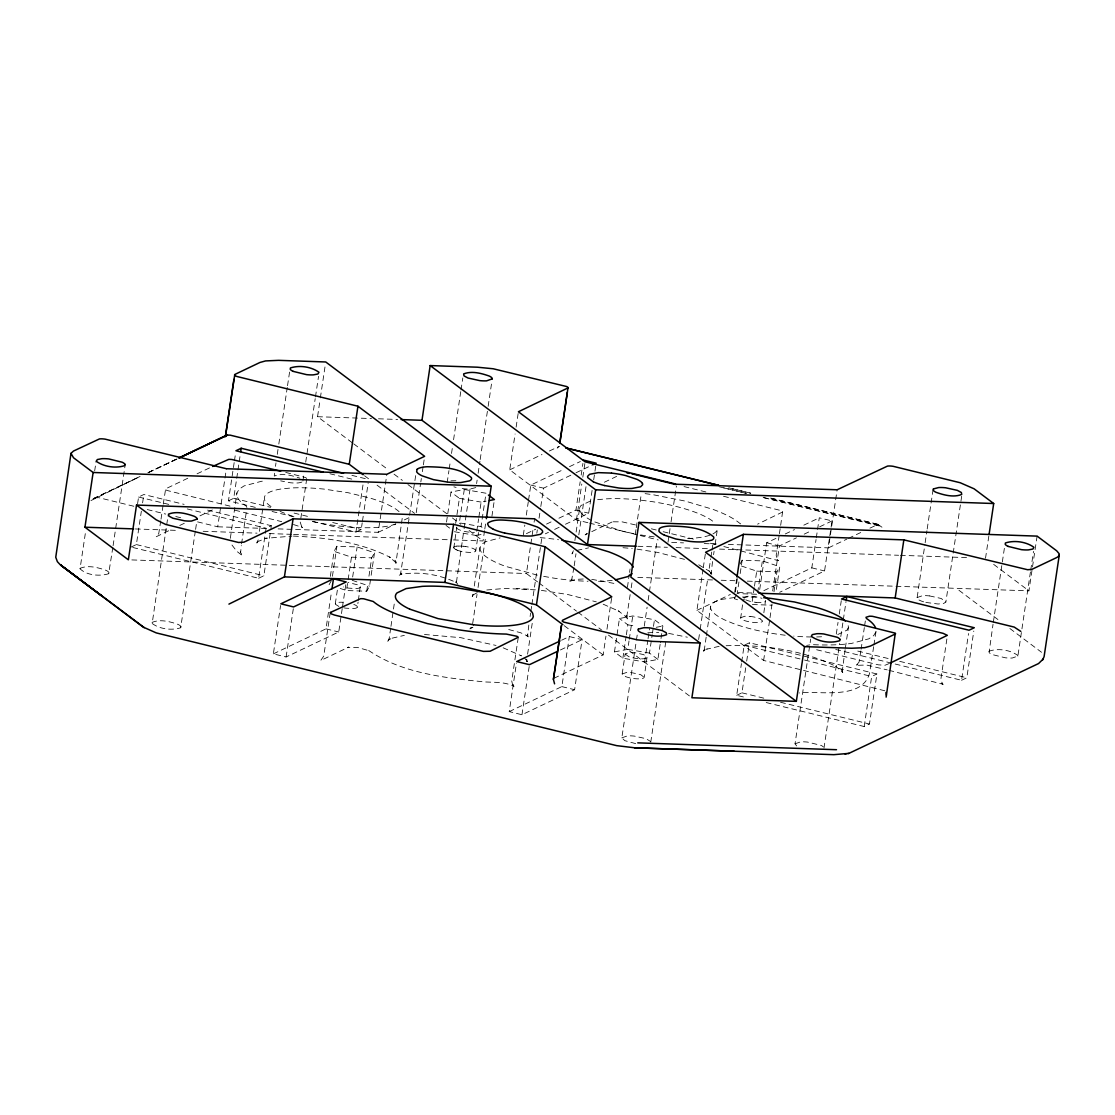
<?xml version="1.0" encoding="UTF-8"?>
<svg xmlns="http://www.w3.org/2000/svg" width="1115" height="1115" viewBox="0 0 1115 1115"><rect width="100%" height="100%" fill="white"/><g stroke="black" fill="none" stroke-linecap="round" stroke-linejoin="round"><path stroke-width="0.75" stroke-dasharray="5 3.75" d="M231.976 545.026L236.784 551.284L242.749 555.953L240.617 552.594L241.314 545.556M526.824 659.327L526.893 661.669L526.015 658.561M627.438 587.326L629.306 574.127M230.331 538.336L236.924 492.9L239.181 489.137L244.087 485.903L261.245 481.346A97.437 24.237 8.5 0 1 264.408 480.927M259.433 531.367L264.422 497.36M390.71 628.052L389.205 638.254L387.797 641.432L389.916 638.77L388.159 640.233L392.299 637.919L391.295 638.365L404.341 635.369M390.961 626.351L394.445 602.532M574.88 540.538L575.884 533.737M576.134 532.036L579.619 508.231M706.157 637.209L704.415 649.111L702.994 652.303L705.112 649.641L703.356 651.104L707.495 648.791L706.492 649.223L719.537 646.24M706.408 635.508L710.645 606.602M112.838 547.395L108.657 573.737C99.792 576.483 86.677 575.465 80.043 568.775L85.688 531.019M94.663 470.962L96.197 460.662M113.089 545.681L125.145 465.025M137.591 503.687L138.581 497.011L143.849 494.516L184.1 504.37M131.11 547.061L136.365 544.566L141.354 511.2M142.595 502.851L143.849 494.516M160.769 520.803L158.748 533.611L156.002 536.845L172.003 529.151M161.02 519.13L163.013 505.778M163.264 504.119L165.661 488.816L187.752 478.251M195.348 531.088L180.658 627.787C171.654 630.63 159.835 629.181 152.156 623.494L168.198 514.712M195.599 529.374L196.63 522.517M197.578 521.876L217.704 526.796L226.387 468.732M255.307 507.381L228.463 500.802L234.192 462.432M234.443 460.774L235.697 452.425M228.463 500.802L233.718 498.307L236.464 479.952M236.715 478.293L237.718 471.617M237.955 469.945L238.958 463.269M239.209 461.61L240.213 454.934M241.551 543.897L246.29 512.189M132.783 547.479L258.596 578.267L266.081 528.217L271.335 525.722L270.597 530.726M274.457 473.22L274.276 476.063C282.388 472.844 291.935 475.408 299.893 478.196M275.475 466.363L275.99 462.92M277.273 454.349L278.555 445.763M278.82 444.049L287.28 387.407M287.531 385.692L289.593 371.964M258.596 578.267L263.865 575.772L270.346 532.399M342.221 608.623L338.737 631.982L286.109 656.986L273.356 653.864L280.59 605.487M302.89 481.025L303.921 474.154M305.719 462.14L315.211 398.64M315.461 396.926L318.542 376.326M306.723 478.809L300.242 522.196L301.872 527.256L301.148 526.336M352.312 442.794L317.552 416.703L320.103 399.588M320.353 397.888L325.218 365.386M286.109 656.986L293.329 608.609M330.347 576.385L334.096 551.354L336.911 546.239L357.148 546.935L374.529 552.747L370.779 577.779M332.423 576.274L336.911 546.239M273.356 653.864L325.984 628.86L331.462 592.163M330.221 612.762L323.726 656.15L320.716 660.512L348.828 647.062L347.657 647.411L357.804 647.508L369.344 650.812L368.466 650.338C402.18 673.39 444.955 677.878 484.537 681.92C495.827 682.533 504.328 681.711 514.057 686.296L512.329 684.721L513.011 685.6M335.308 603.773L337.552 588.762M342.472 606.964L345.957 583.605M370.542 579.438L369.539 586.114L366.71 591.229L346.486 590.532L351.476 557.165L334.096 551.354M312.339 521.346L355.95 532.022L363.183 483.631M352.661 576.971L357.148 546.935M355.95 532.022L361.218 529.514L362.208 522.837M362.459 521.179L363.211 516.175M364.201 509.499L368.201 482.809M343.894 607.828A11.192 2.788 8.5 0 0 345.803 608.163L353.051 608.595A11.192 2.788 8.5 0 0 357.344 607.09L358.096 602.086M358.347 600.428L360.257 586.588A10.955 2.718 8.5 0 0 358.054 584.929L347.866 582.448M366.71 591.229L367.964 582.894M368.954 576.218L371.699 557.862L374.529 552.747M278.109 528.886L378.18 532.329L386.863 474.265M415.672 475.645L400.522 574.169L401.149 573.026L398.724 575.465L401.776 573.988L400.787 574.197C420.062 571.465 438.822 574.253 456.383 582.574L463.854 530.392M416.229 512.677L420.564 483.631M420.829 481.931L421.331 478.516M422.362 471.673L423.129 466.558M423.379 464.844L424.146 459.728M447.157 482.628L448.955 470.614M449.206 468.899L450.488 460.314M451.519 453.457L452.551 446.585M453.568 439.728L460.746 391.672M461.011 389.957L462.809 377.943M446.516 522.071L447.505 515.395M447.756 513.722L451.004 492.036L464.3 489.485L486.015 493.234L481.025 526.615L484.635 529.318M455.659 523.381L459.408 498.349L451.004 492.036M453.805 548.023L456.704 527.507A11.178 2.788 8.5 0 1 456.927 527.033M464.3 489.485L459.324 522.851L481.025 526.615M464.105 528.677L470.279 487.394M476.607 483.562L477.122 480.119M478.14 473.262L479.938 461.248M480.189 459.533L487.882 408.048M488.147 406.334L491.994 380.591M454.418 531.716L476.119 535.479L478.614 518.796M478.865 517.123L481.109 502.098L486.098 501.151M457.234 550.197A11.178 2.788 8.5 0 0 464.202 551.911L466.182 552.162A10.955 2.718 8.5 0 0 471.464 552.343L472.871 552.204A11.178 2.788 8.5 0 0 475.757 550.838L478.488 532.496M474.265 586.03L480.035 547.437L481.764 544.301L485.527 541.709L500.119 537.89M453.471 539.925L483.032 540.942L484.565 530.684M484.816 528.97L485.582 523.841M472.662 623.633L477.025 594.393M478.056 587.521L485.764 535.925M491.924 516.245L494.419 499.548M587.884 522.712L576.441 519.911L509.736 469.833L515.102 433.958M516.12 427.129L518.419 411.756M523.311 535.102L524.817 525.095M526.308 515.088L528.301 501.736M528.552 500.078L530.796 485.053L563.298 469.61M537.555 581.877L526.419 573.528L533.068 529.054M534.099 522.21L534.601 518.796M518.238 637.599L511.743 680.986L512.663 685.14M561.598 640.233L569.333 636.554L582.086 639.675L574.601 689.725L521.973 714.729L509.234 711.607L516.454 663.23M536.817 533.221L537.318 529.89M539.061 518.21L540.552 508.203M540.803 506.531L543.549 488.175L574.504 473.471M528.817 625.069L527.59 636.01L527.381 634.742L528.984 637.78L526.615 635.494L527.507 635.982L520.691 632.776L506.14 628.818M530.099 616.47L530.615 613.027M530.865 611.313L531.632 606.142M531.897 604.428L541.918 537.36M527.59 654.184L532.217 623.355M521.973 714.729L529.207 666.352M558.922 518.196L575.939 510.099L580.176 481.75M581.18 475.074L582.922 463.394M576.441 519.911L581.793 484.049M582.824 477.206L585.11 461.833M573.918 567.535L571.633 580.065L572.26 578.922L569.835 581.361L575.298 579.438L584.135 578.95M574.183 565.807L575.981 553.779M578.81 534.852L586.002 486.711M509.234 711.607L561.849 686.603L569.333 636.554M565.472 524.259L588.692 513.221L592.177 489.875M593.682 479.854L596.163 463.171M553.988 678.255L603.131 654.909L605.947 636.121M606.964 629.292L611.814 596.832M660.136 644.386L657.892 659.411L644.582 661.962L622.867 658.198L614.463 651.885L619.452 618.504L632.763 615.954L654.463 619.717L662.881 626.031L660.387 642.714M629.571 572.399L630.073 568.957M635.216 534.573L635.996 529.416M636.247 527.688L641.39 493.304M622.867 658.198L626.114 636.498M626.365 634.839L627.857 624.818L619.452 618.504M622.17 673.99L625.153 653.989L629.445 652.484A10.955 2.718 8.5 0 1 634.728 652.665L643.62 654.616L647.104 656.805L644.205 677.321A11.192 2.788 8.5 0 1 634.616 678.645A11.192 2.788 8.5 0 1 625.738 676.68L622.17 673.99L626.463 672.498A10.955 2.718 8.5 0 1 631.731 672.679L640.623 674.631L644.205 677.321M614.463 651.885L627.773 649.334L629.013 640.986M629.264 639.327L632.763 615.954M635.675 743.621L624.804 740.653L621.822 737.851L636.191 641.738M636.442 640.024L637.222 634.867M644.275 626.086L647.104 607.173M648.136 600.302L649.167 593.417M649.418 591.703L657.125 540.106M644.582 661.962L647.829 640.261M648.066 638.588L649.571 628.581M657.892 659.411L649.474 653.097L652.219 634.742M652.47 633.069L653.223 628.066M653.474 626.393L654.463 619.717M670.031 528.663L667.996 542.322L683.523 542.866M671.049 521.834L676.415 485.959M650.756 742.214L665.892 640.958M884.822 690.77L763.622 660.442L696.903 610.351L703.035 569.361M703.286 567.66L705.586 552.287M698.631 639.564L699.913 630.965M700.178 629.25L707.886 577.654M712.541 561.542L711.077 574.169L710.199 571.061L711.788 574.086L708.847 570.699L710.715 558.74M710.966 557.012L711.746 551.855M711.997 550.141L713.279 541.542M713.572 554.699L714.088 551.27M715.119 544.413L717.433 528.998A69.701 17.338 8.5 0 1 712.29 534.224M734.687 592.4L736.736 578.741M737.517 599.759L734.353 598.699L735.106 593.682M735.356 592.023L737.349 578.671M738.938 581.905L737.182 593.584L757.42 594.281M740.179 573.556L742.172 560.204L762.395 560.901L779.789 566.713L776.04 591.744M760.332 618.923L762.604 621.069A11.178 2.788 8.5 0 1 759.733 622.435L753.043 622.379A11.178 2.788 8.5 0 1 744.095 620.428L742.855 619.884A10.955 2.718 8.5 0 1 740.653 618.24L743.315 599.396M743.398 696.959L736.694 695.314L741.433 663.62M741.67 661.948L744.165 645.264L749.433 642.77L876.934 673.976L869.449 724.025L864.195 726.534L765.211 702.297M754.242 587.814L751.747 604.511L771.97 605.208M754.479 586.156L756.723 571.131L740.931 565.849M736.694 695.314L741.949 692.819L745.698 667.787M746.688 661.111L749.433 642.77M757.656 592.609L762.395 560.901M759.691 589.514L766.674 542.796L777.503 537.653M763.859 612.72L765.503 600.553M779.176 535.339L776.179 555.354L777.796 560.427L777.085 559.507M779.413 533.667L780.416 526.991M780.667 525.318L782.619 511.66A7.08 1.756 8.5 0 0 781.253 510.628L722.785 496.077M772.681 590.964L779.413 545.918L796.445 537.834M763.622 660.442L769.74 619.452M769.991 617.738L772.291 602.365M773.963 591.856L776.96 571.828L779.789 566.713M763.831 590.643L811.818 567.856L816.055 539.493M816.305 537.82L817.295 531.144M817.546 529.472L819.288 517.806L832.041 520.914L824.556 570.964L779.678 592.288M796.654 745.907L795.023 743.816L810.675 639.132M728.388 544.399L828.459 547.855L837.142 489.778M836.292 634.045L838.034 622.365M839.288 614.031L841.281 600.678M823.971 748.179L839.623 643.494M840.808 636.554L843.052 621.529M843.302 619.87L846.034 601.515M845.114 649.641L842.104 672.54L841.212 669.432L842.801 672.457L835.748 666.24L836.626 666.714C802.103 649.697 763.719 644.623 725.837 645.738M845.365 647.927L848.445 627.383L847.916 624.247M860.85 650.937L859.066 662.073L856.334 665.307L866.62 665.056L887.219 669.892M861.101 649.264L864.334 627.564M864.585 625.905L865.338 620.902M864.195 726.534L871.679 676.484L876.934 673.976M923.638 601.835L921.603 601.152A14.579 3.624 8.5 0 1 917.046 598.295L924.893 544.427M925.143 542.712L926.941 530.698M927.192 528.984L933.102 489.513M925.868 602.435L938.105 604.009L943.625 603.494L945.868 602.002L962.036 493.875M946.872 638.979L940.893 679.021L942.51 684.094L941.799 683.174M835.72 649.474L961.548 680.275L968.531 633.557M961.548 680.275L966.816 677.781L973.799 631.062M985.521 558.253L988.838 536.022M1030.441 571.967L1017.884 656.052L1012.225 658.017A14.607 3.638 8.5 0 1 1005.312 657.78L991.918 654.505A14.607 3.638 8.5 0 1 989.089 652.359L993.033 624.233M993.284 622.518L1004.573 547.005M1030.706 570.239L1033.521 551.368M747.301 581.138L1028.922 590.852L1032.253 568.622M1032.504 566.908L1037.103 536.12M630.156 594.616L626.463 618.602L626.825 615.508L627.257 618.964L625.599 615.578L626.839 617.487L618.268 610.811L619.146 611.285L602.379 603.842M631.202 587.758L632.261 580.915M873.658 646.714L869.575 673.181C862.216 700.429 819.218 690.478 799.316 692.959M873.909 645.069L875.944 631.829A97.437 24.237 8.5 0 0 875.484 627.647M473.011 594.42L472.258 596.636L473.624 593.682L472.147 595.466L478.99 591.717M258.192 539.883L256.771 543.061L258.889 540.399L257.133 541.862L266.374 538.127L265.398 538.336L291.907 536.134M573.389 550.74L571.981 553.932L574.086 551.27L572.33 552.733M621.822 737.851L627.466 735.872A14.607 3.638 8.5 0 1 634.379 736.109L646.073 738.688L650.644 741.559M916.934 597.64L922.579 595.661A14.579 3.624 8.5 0 1 929.45 595.912M782.66 511.966L757.601 524.162M848.445 627.383L846.898 630.184L837.769 634.533M329.106 584.72L331.225 580.887M740.053 564.037L742.172 560.204M734.353 598.699L736.485 594.853M743.552 597.724L747.844 596.232A10.955 2.718 8.5 0 1 753.127 596.413L755.05 596.664A11.178 2.788 8.5 0 1 761.991 598.351M740.569 617.738L744.862 616.247A10.955 2.718 8.5 0 1 750.033 616.47M80.043 568.775L80.378 568.19C88.489 564.971 98.036 567.521 105.995 570.322A14.607 3.638 8.5 0 1 108.866 572.483L108.991 573.138M152.044 622.839L152.379 622.254C160.49 619.034 170.037 621.585 177.996 624.386A14.607 3.638 8.5 0 1 180.867 626.546L180.978 627.201M795.023 743.816L800.682 741.851A14.607 3.638 8.5 0 1 807.595 742.088L820.974 745.364A14.607 3.638 8.5 0 1 823.26 746.813M988.921 651.69L989.256 651.104C998.287 648.122 1010.037 649.836 1017.758 655.397L1017.884 656.052M246.889 507.45L246.373 506.224A97.437 24.237 8.5 0 1 236.924 492.9M875.944 631.829L873.7 635.606L868.794 638.839L851.637 643.383A97.437 24.237 8.5 0 1 811.581 644.595L806.647 645.404M471.631 627.383L469.847 628.874M586.908 533.402L585.138 534.879L590.239 532.357M90.956 500.579L140.086 476.439M557.221 448.132L559.312 446.321L548.148 451.589M475.771 487.589L470.46 488.955A14.607 3.638 8.5 0 1 463.547 488.718L458.516 487.966M93.061 498.879L139.696 476.69M148.894 472.314L177.02 458.948M147.835 472.774L177.438 458.711M93.66 498.489L140.42 476.342M148.267 472.607L176.588 459.171M197.062 473.833L211.028 467.199M179.766 525.458L185.968 522.503M199.947 515.869L212.352 509.973M378.18 532.329L395.63 524.05M404.355 519.897L410.167 517.137M509.736 469.833L542.001 454.502M569.486 466.669L580.33 461.526M576.051 472.732L593.068 464.648M604.358 482.224L616.637 476.398M526.419 533.639L535.702 529.221M546.531 524.078L552.719 521.137M545.346 533.82L548.455 532.343M554.643 529.402L559.284 527.2M591.772 531.632L613.264 521.43L612.079 521.778L622.226 521.876L636.205 525.095M785.239 533.974L794.535 529.569M803.817 525.151L819.288 517.806M560.413 649.975L582.086 639.675M804.18 534.155L810.368 531.214M819.664 526.81L832.041 520.914M696.903 610.351L730.325 594.476M828.459 547.855L846.898 539.103M848.431 538.364L860.71 532.524M869.937 528.148L877.979 524.398L882.871 527.855M889.435 663.439L885.059 665.251L878.481 664.861L815.413 649.446M471.422 627.829L470.405 628.261L472.913 627.397L471.91 627.606M590.309 501.081L581.18 505.416A69.799 17.352 8.5 0 0 593.863 521.639L622.212 531.116M301.803 482.112L299.071 482.823A14.579 3.624 8.5 0 1 290.318 482.753L280.659 480.858M576.999 550.392L588.525 547.869M94.859 497.945L98.622 497.638L133.842 506.266M476.119 535.479L484.44 533.89M656.219 627.299L662.881 626.031M486.795 589.988L504.677 588.441L536.468 589.891M450.934 480.83L457.262 480.69M597.626 499.673L606.476 498.851A69.98 17.408 8.5 0 1 639.439 499.98L651.439 501.527A69.688 17.338 8.5 0 1 703.189 515.59A69.98 17.408 8.5 0 1 714.269 522.531M734.548 597.501L721.335 599.452L715.802 601.375A69.813 17.366 8.5 0 0 711.189 609.724A69.98 17.408 8.5 0 0 724.875 620.01L733.015 623.396A69.701 17.338 8.5 0 0 785.211 635.229M456.593 546.155L458 546.015M647.801 632.721L658.714 632.47M317.552 416.703L371.504 418.557M378.473 418.794L397.609 419.463M217.704 526.796L266.025 528.468M704.22 543.576L716.304 543.995M135.361 528.956L178.818 530.447M203.153 531.284L257.035 533.151M269.203 533.569L291.809 534.35M293.552 534.406L451.742 539.869M637.878 546.28L667.425 547.298M676.108 547.604L707.398 548.678M719.565 549.096L898.606 555.27M900.349 555.326L969.869 557.723M351.476 557.165L371.699 557.862M756.723 571.131L776.96 571.828M131.835 559.925L526.419 573.528M637.78 577.361L712.541 579.939M721.224 580.246L738.618 580.845M738.144 592.525L755.399 593.124M293.426 536.106C326.179 537.528 360.27 542.015 390.403 557.472L389.525 556.998L396.592 563.228L394.989 560.19L395.881 563.298L402.236 518.14L401.693 515.019M424.453 634.477L460.746 637.682L496.05 645.446M528.608 589.124L516.217 588.483M591.744 579.34L616.233 583.8M756.04 602.379L762.716 602.421A11.178 2.788 8.5 0 0 765.601 601.055M622.978 547.702L632.275 548.524M929.492 595.898L941.185 598.476L945.868 602.002M463.282 546.197L465.192 546.448M750.144 616.428L752.054 616.665A11.178 2.788 8.5 0 1 760.318 618.909M668.596 633.362L687.356 637.195M637.013 549.138L657.474 552.371L684.499 559.354M541.388 590.365L567.842 594.532L596.344 601.877M459.408 498.349L481.109 502.098M543.702 576.371L553.667 578.1A77.729 19.331 8.5 0 0 588.037 581.263M627.857 624.818L636.205 626.268M627.773 649.334L649.474 653.097M537.305 575.131L505.011 566.183A77.729 19.331 8.5 0 1 480.035 547.437M719.356 486.809L746.743 493.457M763.148 497.429L881.059 526.043M750.618 493.178L728.806 487.84L750.799 493.206M878.16 524.426L769.085 497.708L878.439 524.44M723.76 487.882L745.601 493.234M764.068 497.764L881.63 526.545M684.025 486.586L705.934 491.952M530.796 485.053L543.549 488.175M766.674 542.796L779.413 545.918M575.939 510.099L588.692 513.221M811.818 567.856L824.556 570.964M651.369 528.803L656.428 530.043M663.174 531.702L695.189 539.535M710.367 543.242L717.098 544.9M723.844 546.545L778.493 560.664L777.448 559.967M589.514 523.116L638.561 535.116M640.191 535.521L658.185 539.925M351.922 475.366L368.689 479.464M329.887 473.75L353.371 479.506M285.733 472.412L305.315 477.471A7.08 1.756 8.5 0 1 306.416 478.154M233.718 498.307L270.624 507.339M294.109 513.095L310.89 517.193M332.702 522.531L361.218 529.514M857.77 651.076L889.645 658.881M899.707 661.348L966.816 677.781M272.074 511.478L295.559 517.235M229.997 506.126L166.916 490.433A7.08 1.756 8.5 0 1 165.55 489.401L165.508 489.095M234.861 510.182L281.719 521.653M293.426 524.524L302.555 527.493L301.51 526.796M888.892 670.296L943.192 684.331L942.161 683.634M207.585 510.113L271.335 525.722M138.581 497.011L168.783 504.398M187.236 508.928L266.081 528.217M744.165 645.264L802.884 659.634M804.57 660.052L871.679 676.484M147.264 509.555L165.717 514.071M175.78 516.538L184.17 518.587M136.365 544.566L263.865 575.772M741.949 692.819L763.761 698.157M780.542 702.255L869.449 724.025M325.984 628.86L338.737 631.982M561.849 686.603L574.601 689.725M453.861 486.823L456.105 487.436M503.158 647.801L521.43 655.857L520.552 655.369M352.159 580.302L369.539 586.114M340.159 588.427L346.486 590.532M745.837 599.87L747.134 600.414A11.178 2.788 8.5 0 0 755.984 602.365M455.993 549.667L457.289 550.197M280.018 511.339L286.792 514.154A69.701 17.338 8.5 0 0 296.325 517.36M353.776 604.4L355.072 604.943A10.955 2.718 8.5 0 1 357.26 606.588L357.344 607.09M338.89 606.462L335.392 604.274A11.192 2.788 8.5 0 1 338.193 602.407L339.601 602.267A10.955 2.718 8.5 0 1 342.988 602.295M740.722 523.897L739.607 523.228A97.437 24.237 8.5 0 0 712.75 509.304L685.349 501.109L653.836 494.879A97.437 24.237 8.5 0 0 642.477 493.304M698.715 564.747L709.684 571.41L708.847 570.699M455.478 582.086L456.383 582.574L456.258 581.333L456.606 582.448M993.66 564.371L1028.922 590.852M958.928 590.267L1000.225 621.278M1009.869 628.512L1041.549 652.289M353.706 443.84L388.466 469.945M394.027 474.126L402.376 480.384M407.937 484.565L446.864 513.792M452.439 517.973L460.774 524.231M469.122 530.503L483.032 540.942M538.935 582.922L576.483 611.118M577.877 612.149L601.515 629.905M608.469 635.118L690.506 696.722M446.014 525.402L449.61 528.106M364.549 475.771L370.11 479.952M377.051 485.164L414.585 513.332M564.232 625.696L603.131 654.909M524.663 658.198L527.604 661.599L526.35 659.676M527.158 635.452L528.273 636.874M456.035 582.044L457.861 584.385M475.757 550.838L475.659 550.336A10.955 2.718 8.5 0 0 473.471 548.692L472.175 548.148A11.178 2.788 8.5 0 0 465.178 546.434M456.704 527.507L456.788 528.008A10.955 2.718 8.5 0 0 458.99 529.653L460.286 530.196A11.178 2.788 8.5 0 0 467.255 531.897L469.164 532.148A10.955 2.718 8.5 0 0 474.446 532.329M625.153 653.989L628.735 656.665A11.192 2.788 8.5 0 0 640.386 658.826A11.192 2.788 8.5 0 0 647.202 657.306M240.617 552.594L240.506 551.73M399.072 511.674A69.799 17.352 8.5 0 0 370.319 498.14L348.173 492.732L324.242 489.123A69.98 17.408 8.5 0 0 291.28 487.98L282.429 488.802A69.688 17.338 8.5 0 0 264.966 500.482A69.98 17.408 8.5 0 0 272.199 507.297M395.881 523.883A69.813 17.366 8.5 0 1 375.379 527.52A69.701 17.338 8.5 0 1 311.838 521.388M821.588 636.749A69.701 17.338 8.5 0 1 816.668 636.944M811.469 636.972A69.701 17.338 8.5 0 1 793.713 636.107M540.162 537.625A77.729 19.331 8.5 0 1 558.504 539.73M612.233 580.371A77.729 19.331 8.5 0 1 595.926 581.347M744.792 599.312A10.955 2.718 8.5 0 1 744.067 598.769M742.423 597.041A69.98 17.408 8.5 0 1 758.73 597.375M360.34 587.075A11.192 2.788 8.5 0 1 356.047 588.581L348.856 588.149A11.192 2.788 8.5 0 1 343.35 586.95M453.638 547.493A11.178 2.788 8.5 0 1 456.509 546.127M456.258 549.723A10.955 2.718 8.5 0 1 454.056 548.078M458.154 546.127A10.955 2.718 8.5 0 1 463.436 546.308M709.753 535.256A69.701 17.338 8.5 0 1 685.655 538.573M654.198 536.859A69.701 17.338 8.5 0 1 637.069 534.28M633.71 533.639A69.701 17.338 8.5 0 1 622.254 531.116M857.658 664.596L856.473 664.958L857.7 664.721"/><path stroke-width="1.5" d="M561.5 625.696L553.402 679.342L554.573 683.843M225.481 436.021L234.791 374.473L259.934 362.473L265.551 360.925L278.569 360.34L325.733 361.971L491.199 486.21L486.349 518.712M233.913 379.393L225.397 436.718L227.153 435.087L230.164 435.143L349.26 464.3L363.156 474.725M567.34 392.243L559.828 443.003L568.037 387.574A7.08 1.756 8.5 0 0 566.671 386.543L493.22 368.772L477.318 367.197L430.167 365.567L421.986 420.299L587.466 544.552L636.135 546.225M553.402 679.342L561.458 625.39M234.596 374.71A7.066 1.756 8.5 0 0 237.021 376.522L357.943 406.222L424.648 456.314L386.863 474.265L226.387 468.732L105.2 439.157A7.066 1.756 8.5 0 0 99.416 438.948L73.492 451.045L70.984 453.359L55.75 557.249L57.381 561.681L60.168 564.692L101.744 595.912M796.333 701.363L630.839 577.124L639.007 522.391L804.514 646.63L796.333 701.363L691.899 697.767L700.081 643.034L534.601 518.796L136.532 505.067L128.364 559.8L84.949 527.214L93.13 472.481L73.52 457.763L70.984 453.359M240.701 451.589L241.202 448.258L343.531 473.304M228.923 604.121L284.423 576.887L293.092 518.81L453.568 524.343L545.124 546.754L611.814 596.832L562.657 620.191L562.197 621.027L563.563 622.058L637.013 639.815L652.916 641.404L700.081 643.034M349.26 464.3L357.943 406.222M331.963 588.818L333.469 578.81L346.208 581.932L293.579 606.936L280.841 603.814L333.469 578.81M284.423 576.887L444.885 582.406L453.568 524.343M562.838 624.651L536.44 604.832L545.124 546.754M587.466 544.552L595.647 489.806L430.167 365.567M736.987 577.026L743.37 534.336L903.847 539.869L1027.64 569.737L1031.932 569.333L1056.741 557.542L1058.414 556.469L1059.236 553.848L1056.713 550.838L1037.103 536.12L639.007 522.391M846.285 599.842L846.787 596.511L974.287 627.731L969.033 630.226L841.532 599.006L846.787 596.511M758.855 593.236L895.164 597.947L903.847 539.869M886.132 697.112L895.317 633.167L772.291 602.365L705.586 552.287L743.37 534.336M989.103 534.308L993.702 503.52L974.092 488.802L960.238 482.753L893.199 466.321A7.066 1.756 8.5 0 0 890.021 466A7.066 1.756 8.5 0 0 887.415 466.126L837.142 489.778L676.666 484.258L585.11 461.833L518.419 411.756L568.079 387.881M1059.25 555.228L1044.086 656.693L1042.497 660.136M895.624 633.808L870.299 646.115L864.683 647.676L851.665 648.247L804.514 646.63M1043.319 658.909L1038.539 663.564L848.891 753.378L833.839 754.674L634.574 747.775M632.121 573.765L627.898 576.567L615.382 579.856M179.919 457.54L226.763 435.268L178.79 458.07M179.431 457.833L227.474 435.031M241.202 448.258L235.934 450.753L323.169 472.119M212.575 466.46L228.7 459.408A7.08 1.756 8.5 0 1 231.99 459.519L280.715 471.185M293.092 518.81L243.948 542.169L238.471 542.461L165.619 524.412L156.142 519.785L136.532 505.067M593.068 464.648L596.163 463.171L583.424 460.049M560.051 640.972L516.705 661.557L529.458 664.679L557.319 651.439M890.996 662.7L947.332 635.327L943.109 633.348L872.641 616.358A7.08 1.756 8.5 0 0 869.338 616.233L865.993 617.292L866.494 618.504A97.437 24.237 8.5 0 1 875.484 627.647M845.128 754.158L846.034 753.977M847.888 753.587L848.891 753.378M489.429 500.51L494.419 499.548L488.412 495.046M401.093 419.575L421.986 420.299M93.13 472.481L491.199 486.21M595.647 489.806L993.702 503.52M84.949 527.214L133.619 528.886M637.752 742.855L836.501 749.712M734.2 751.217L634.965 747.83L616.665 745.642L156.267 632.902L143.305 627.132L60.698 565.082L144.239 627.661M611.466 473.095L598.281 472.635L589.612 474.293L587.549 476.384L587.758 477.638L593.236 481.75M473.443 624.748L438.028 618.616L409.679 609.138M629.445 473.331L628.247 473.178A7.08 1.756 8.5 0 0 627.076 473.081M561.862 540.245L586.88 545.207L608.874 551.869A77.729 19.331 8.5 0 1 633.236 567.145M604.581 485.541L618.741 487.994A27.819 6.913 8.5 0 0 631.94 488.454L640.609 486.781L642.672 484.704L642.463 483.45M504.593 533.04L518.754 535.493A27.819 6.913 8.5 0 0 531.953 535.953L540.622 534.294L542.684 532.203L542.475 530.963A27.819 6.913 8.5 0 0 536.956 526.851L525.639 523.046A27.819 6.913 8.5 0 0 511.534 520.635C503.868 520.245 495.116 518.67 488.189 522.768L487.562 523.897L488.83 526.475L493.248 529.263M490.656 593.612L455.255 587.494A69.98 17.408 8.5 0 0 422.292 586.351L406.139 588.581L396.996 592.929A69.701 17.338 8.5 0 0 409.665 609.125M566.03 447.965L718.743 485.373M566.044 448.007L718.882 485.401M631.787 473.791L675.606 484.523M895.164 597.947L1014.246 627.09L1020.81 631.411M444.885 582.406L536.44 604.832M1008.085 546.392L1021.465 549.667A14.607 3.638 8.5 0 0 1028.392 549.904L1032.95 549.026L1033.912 547.284C1026.204 541.723 1014.441 540.008 1005.423 542.977L1005.214 544.232A14.607 3.638 8.5 0 0 1008.127 546.392M293.092 371.351L306.486 374.626A14.607 3.638 8.5 0 0 313.399 374.863L317.956 373.999L318.932 372.243C311.21 366.682 299.447 364.967 290.43 367.95L290.221 369.19A14.607 3.638 8.5 0 0 293.134 371.365M664.373 535.158L675.718 538.949L689.864 541.402A27.819 6.913 8.5 0 0 703.063 541.848L711.732 540.19A27.861 6.927 8.5 0 0 713.586 536.859C701.767 526.851 684.289 526.433 669.418 526.043A27.861 6.927 8.5 0 0 660.749 527.702L659.3 528.663L658.881 531.033A27.861 6.927 8.5 0 0 664.401 535.158M60.698 565.082L102.455 596.372M885.937 692.457L886.397 695.272M840.013 639.397L839.804 640.651C830.787 643.62 819.023 641.906 811.316 636.344L812.277 634.602L816.835 633.724A14.607 3.638 8.5 0 1 823.748 633.961L837.142 637.236A14.607 3.638 8.5 0 1 839.971 639.397M125.033 464.37L124.81 465.61C115.793 468.593 104.029 466.878 96.322 461.317L97.284 459.561L101.855 458.697A14.607 3.638 8.5 0 1 108.768 458.934L122.148 462.209A14.607 3.638 8.5 0 1 124.992 464.356M845.295 620.916A69.799 17.352 8.5 0 0 816.542 607.382L794.396 601.961L770.451 598.351A69.98 17.408 8.5 0 0 763.705 597.724M604.651 485.555A27.819 6.913 8.5 0 1 593.319 481.778M611.522 473.122A27.819 6.913 8.5 0 1 625.654 475.575L636.972 479.339A27.819 6.913 8.5 0 1 642.421 483.464M473.443 624.748A69.701 17.338 8.5 0 0 533.291 616.511L532.719 613.389A69.98 17.408 8.5 0 0 519.019 603.104A69.701 17.338 8.5 0 0 490.712 593.612M504.663 533.054A27.819 6.913 8.5 0 1 493.346 529.277M197.132 519.074L191.501 521.053A14.607 3.638 8.5 0 1 184.588 520.817L172.895 518.238L168.867 516.078L168.532 514.126C176.644 510.921 186.205 513.457 194.149 516.259A14.607 3.638 8.5 0 1 197.007 518.433L197.132 519.074M492.245 378.863L486.614 380.842A14.607 3.638 8.5 0 1 479.701 380.605L468.007 378.027L463.979 375.867L463.645 373.915C471.757 370.71 481.318 373.246 489.262 376.062A14.607 3.638 8.5 0 1 492.119 378.222L492.245 378.863M638.31 629.125L638.087 630.379A14.607 3.638 8.5 0 0 640.972 632.539C648.93 635.341 658.477 637.878 666.589 634.672L666.254 632.735L662.226 630.56L650.533 627.996A14.607 3.638 8.5 0 0 643.606 627.759L638.31 629.125M933.422 488.928L933.199 490.168A14.607 3.638 8.5 0 0 936.084 492.328C944.029 495.13 953.59 497.68 961.701 494.461L961.367 492.523L957.339 490.349L945.645 487.785A14.607 3.638 8.5 0 0 938.718 487.548L933.422 488.928M330.375 612.483L330.988 613.752L334.472 615.048L483.436 651.397L490.098 651.258L518.196 637.292A7.08 1.756 8.5 0 0 516.816 636.261L506.308 634.073A97.437 24.237 8.5 0 1 459.032 629.85L427.505 623.62L400.118 615.424A97.437 24.237 8.5 0 1 373.274 601.501L363.811 598.811A7.08 1.756 8.5 0 0 360.521 598.699L330.375 612.483M417.066 469.373L416.648 471.743A27.861 6.927 8.5 0 0 422.167 475.854L433.47 479.645L447.631 482.098A27.861 6.927 8.5 0 0 460.843 482.544L469.499 480.886A27.861 6.927 8.5 0 0 471.352 477.555C459.533 467.547 442.056 467.129 427.17 466.739A27.861 6.927 8.5 0 0 418.515 468.411L417.066 469.373"/></g></svg>
